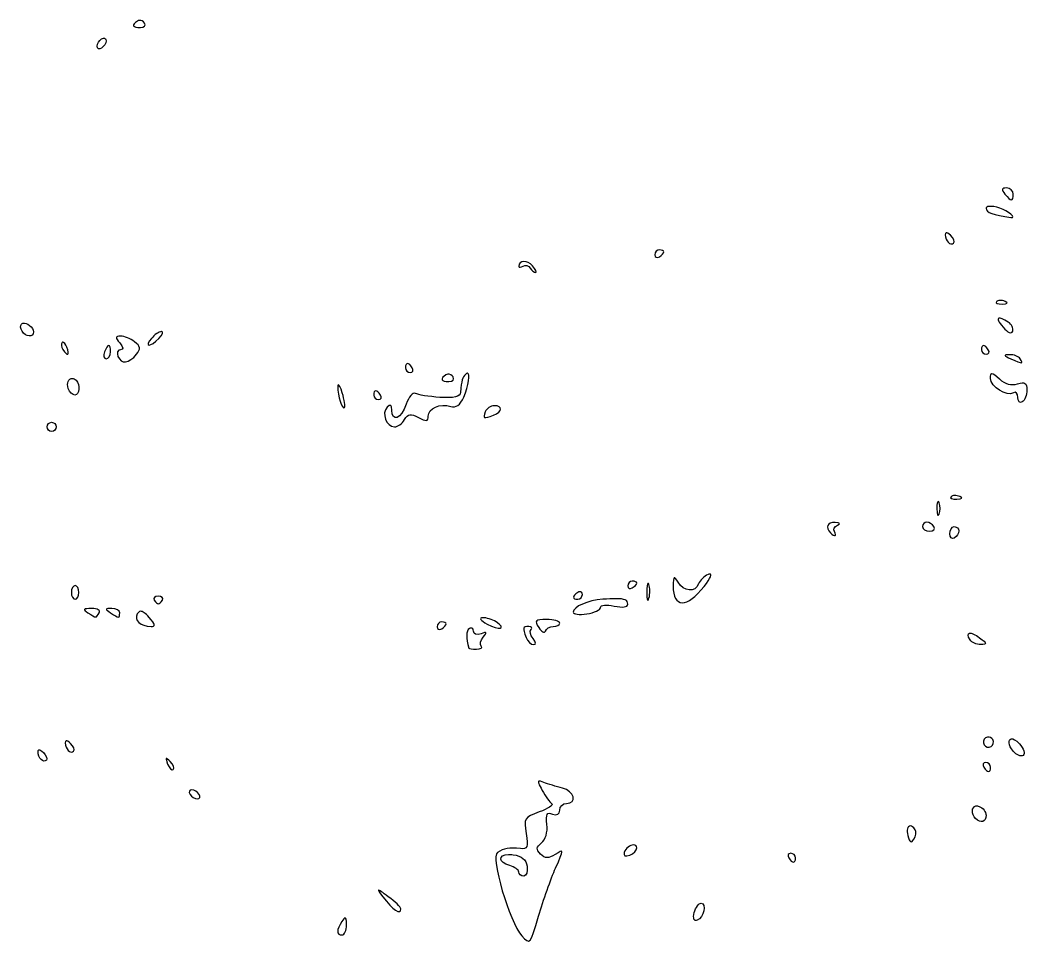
# Model space of a CAD drawing. Header units: centimetres. Extents: x -12.1 to 12.1, y -9.6 to 9.6.
# Drawn here: x -11.86 to -5.99, y -7.89 to -2.5 of the extents above; entities that cross this region are included whole.
import ezdxf

# ---------------------------------------------------------------- set-up
doc = ezdxf.new("R2010")
doc.units = ezdxf.units.CM
doc.header["$MEASUREMENT"] = 0
doc.layers.add('Layer 1', color=7, linetype='Continuous')

msp = doc.modelspace()

# ---------------------------------------------------------------- linework, layer by layer
at = {"layer": 'Layer 1'}
for points, knots in [([(-11.16631, -2.50149), (-11.15494, -2.50013), (-11.14257, -2.5061), (-11.13571, -2.5172), (-11.13571, -2.5172), (-11.12657, -2.53199), (-11.13783, -2.54366), (-11.16052, -2.54366), (-11.16052, -2.54366), (-11.20699, -2.54366), (-11.21375, -2.5283), (-11.17706, -2.50562), (-11.17706, -2.50562), (-11.17367, -2.50353), (-11.17009, -2.50194), (-11.16631, -2.50149)], [0, 0, 0, 0, 0.2, 0.2, 0.2, 0.2, 0.4, 0.4, 0.4, 0.4, 0.6, 0.6, 0.6, 0.6, 1, 1, 1, 1]), ([(-11.37632, -2.60567), (-11.37948, -2.60628), (-11.38343, -2.60755), (-11.38707, -2.6098), (-11.38707, -2.6098), (-11.40162, -2.61879), (-11.41353, -2.63824), (-11.41353, -2.6528), (-11.41353, -2.6528), (-11.41353, -2.66735), (-11.40162, -2.67171), (-11.38707, -2.66272), (-11.38707, -2.66272), (-11.37252, -2.65372), (-11.36061, -2.6351), (-11.36061, -2.62055), (-11.36061, -2.62055), (-11.36061, -2.60964), (-11.36683, -2.60383), (-11.37632, -2.60567)], [0, 0, 0, 0, 0.1666667, 0.1666667, 0.1666667, 0.1666667, 0.3333333, 0.3333333, 0.3333333, 0.3333333, 0.5, 0.5, 0.5, 0.5, 0.6666667, 0.6666667, 0.6666667, 0.6666667, 1, 1, 1, 1]), ([(-6.1078, -3.47879), (-6.08621, -3.47879), (-6.06894, -3.49494), (-6.06894, -3.51435), (-6.06894, -3.51435), (-6.06894, -3.55889), (-6.08076, -3.55889), (-6.11773, -3.51435), (-6.11773, -3.51435), (-6.13989, -3.48764), (-6.13753, -3.47879), (-6.1078, -3.47879)], [0, 0, 0, 0, 0.25, 0.25, 0.25, 0.25, 0.5, 0.5, 0.5, 0.5, 1, 1, 1, 1]), ([(-6.21033, -3.58628), (-6.17938, -3.58254), (-6.11372, -3.60305), (-6.083, -3.63175), (-6.083, -3.63175), (-6.06712, -3.64659), (-6.06712, -3.65387), (-6.083, -3.6516), (-6.083, -3.6516), (-6.18479, -3.63701), (-6.22769, -3.62146), (-6.22769, -3.59868), (-6.22769, -3.59868), (-6.22769, -3.59146), (-6.22065, -3.58752), (-6.21033, -3.58628)], [0, 0, 0, 0, 0.2, 0.2, 0.2, 0.2, 0.4, 0.4, 0.4, 0.4, 0.6, 0.6, 0.6, 0.6, 1, 1, 1, 1]), ([(-6.46086, -3.74007), (-6.45558, -3.73815), (-6.44626, -3.74308), (-6.4344, -3.75495), (-6.4344, -3.75495), (-6.41718, -3.77217), (-6.40952, -3.79291), (-6.41704, -3.80043), (-6.41704, -3.80043), (-6.43469, -3.81808), (-6.46582, -3.78696), (-6.46582, -3.75164), (-6.46582, -3.75164), (-6.46582, -3.74543), (-6.46403, -3.74122), (-6.46086, -3.74007)], [0, 0, 0, 0, 0.2, 0.2, 0.2, 0.2, 0.4, 0.4, 0.4, 0.4, 0.6, 0.6, 0.6, 0.6, 1, 1, 1, 1]), ([(-8.13269, -3.84011), (-8.11814, -3.84011), (-8.10624, -3.84527), (-8.10624, -3.85169), (-8.10624, -3.85169), (-8.10624, -3.85811), (-8.11814, -3.87081), (-8.13269, -3.8798), (-8.13269, -3.8798), (-8.14725, -3.88879), (-8.15915, -3.88364), (-8.15915, -3.86823), (-8.15915, -3.86823), (-8.15915, -3.85281), (-8.14725, -3.84011), (-8.13269, -3.84011)], [0, 0, 0, 0, 0.2, 0.2, 0.2, 0.2, 0.4, 0.4, 0.4, 0.4, 0.6, 0.6, 0.6, 0.6, 1, 1, 1, 1]), ([(-8.92396, -3.90791), (-8.90767, -3.90733), (-8.88715, -3.91614), (-8.8727, -3.93354), (-8.8727, -3.93354), (-8.85472, -3.95521), (-8.84714, -3.97241), (-8.85534, -3.97241), (-8.85534, -3.97241), (-8.86354, -3.97241), (-8.87761, -3.96074), (-8.88676, -3.94595), (-8.88676, -3.94595), (-8.89589, -3.93116), (-8.91455, -3.926), (-8.9281, -3.93437), (-8.9281, -3.93437), (-8.94164, -3.94274), (-8.9529, -3.9433), (-8.9529, -3.93602), (-8.9529, -3.93602), (-8.9529, -3.9181), (-8.94025, -3.90849), (-8.92396, -3.90791)], [0, 0, 0, 0, 0.1428571, 0.1428571, 0.1428571, 0.1428571, 0.2857143, 0.2857143, 0.2857143, 0.2857143, 0.4285714, 0.4285714, 0.4285714, 0.4285714, 0.5714286, 0.5714286, 0.5714286, 0.5714286, 0.7142857, 0.7142857, 0.7142857, 0.7142857, 1, 1, 1, 1]), ([(-6.14584, -4.13446), (-6.13665, -4.13408), (-6.12645, -4.13643), (-6.1169, -4.14025), (-6.1169, -4.14025), (-6.09579, -4.1487), (-6.10178, -4.15469), (-6.13261, -4.15596), (-6.13261, -4.15596), (-6.1605, -4.15711), (-6.17613, -4.1507), (-6.16734, -4.1419), (-6.16734, -4.1419), (-6.16294, -4.13751), (-6.15503, -4.13484), (-6.14584, -4.13446)], [0, 0, 0, 0, 0.2, 0.2, 0.2, 0.2, 0.4, 0.4, 0.4, 0.4, 0.6, 0.6, 0.6, 0.6, 1, 1, 1, 1]), ([(-11.84595, -4.26758), (-11.84918, -4.26842), (-11.85185, -4.27017), (-11.85422, -4.27254), (-11.85422, -4.27254), (-11.86199, -4.28031), (-11.86051, -4.29919), (-11.85091, -4.31471), (-11.85091, -4.31471), (-11.82936, -4.34959), (-11.78394, -4.35183), (-11.78394, -4.31802), (-11.78394, -4.31802), (-11.78394, -4.2907), (-11.82338, -4.2617), (-11.84595, -4.26758)], [0, 0, 0, 0, 0.2, 0.2, 0.2, 0.2, 0.4, 0.4, 0.4, 0.4, 0.6, 0.6, 0.6, 0.6, 1, 1, 1, 1]), ([(-6.15245, -4.23864), (-6.14467, -4.23647), (-6.12629, -4.24349), (-6.09871, -4.26097), (-6.09871, -4.26097), (-6.07875, -4.27361), (-6.06673, -4.29731), (-6.07225, -4.31388), (-6.07225, -4.31388), (-6.07833, -4.3321), (-6.10076, -4.3231), (-6.12848, -4.29073), (-6.12848, -4.29073), (-6.15521, -4.25951), (-6.16246, -4.24143), (-6.15245, -4.23864)], [0, 0, 0, 0, 0.2, 0.2, 0.2, 0.2, 0.4, 0.4, 0.4, 0.4, 0.6, 0.6, 0.6, 0.6, 1, 1, 1, 1]), ([(-11.27627, -4.34282), (-11.25545, -4.34282), (-11.21836, -4.3577), (-11.19442, -4.37589), (-11.19442, -4.37589), (-11.15964, -4.40232), (-11.15732, -4.41695), (-11.18284, -4.44866), (-11.18284, -4.44866), (-11.2263, -4.50264), (-11.27315, -4.50798), (-11.29116, -4.46106), (-11.29116, -4.46106), (-11.29936, -4.43969), (-11.29298, -4.4222), (-11.2771, -4.4222), (-11.2771, -4.4222), (-11.25806, -4.4222), (-11.25951, -4.40869), (-11.28124, -4.38251), (-11.28124, -4.38251), (-11.3079, -4.35038), (-11.30694, -4.34282), (-11.27627, -4.34282)], [0, 0, 0, 0, 0.1428571, 0.1428571, 0.1428571, 0.1428571, 0.2857143, 0.2857143, 0.2857143, 0.2857143, 0.4285714, 0.4285714, 0.4285714, 0.4285714, 0.5714286, 0.5714286, 0.5714286, 0.5714286, 0.7142857, 0.7142857, 0.7142857, 0.7142857, 1, 1, 1, 1]), ([(-11.03815, -4.31636), (-11.02434, -4.31636), (-11.03038, -4.33422), (-11.0522, -4.35605), (-11.0522, -4.35605), (-11.10378, -4.40763), (-11.13883, -4.40763), (-11.09603, -4.35605), (-11.09603, -4.35605), (-11.07791, -4.33422), (-11.05196, -4.31636), (-11.03815, -4.31636)], [0, 0, 0, 0, 0.25, 0.25, 0.25, 0.25, 0.5, 0.5, 0.5, 0.5, 1, 1, 1, 1]), ([(-11.61444, -4.37838), (-11.60724, -4.37647), (-11.59718, -4.38849), (-11.58964, -4.40814), (-11.58964, -4.40814), (-11.57175, -4.45476), (-11.5867, -4.46276), (-11.61279, -4.42054), (-11.61279, -4.42054), (-11.62238, -4.40502), (-11.62469, -4.38697), (-11.61775, -4.38003), (-11.61775, -4.38003), (-11.61689, -4.37916), (-11.61547, -4.37865), (-11.61444, -4.37838)], [0, 0, 0, 0, 0.2, 0.2, 0.2, 0.2, 0.4, 0.4, 0.4, 0.4, 0.6, 0.6, 0.6, 0.6, 1, 1, 1, 1]), ([(-11.3449, -4.39739), (-11.33833, -4.39739), (-11.33415, -4.41002), (-11.33415, -4.43543), (-11.33415, -4.43543), (-11.33415, -4.45725), (-11.34569, -4.47511), (-11.35978, -4.47511), (-11.35978, -4.47511), (-11.37388, -4.47511), (-11.37808, -4.45725), (-11.3697, -4.43543), (-11.3697, -4.43543), (-11.35995, -4.41002), (-11.35147, -4.39739), (-11.3449, -4.39739)], [0, 0, 0, 0, 0.2, 0.2, 0.2, 0.2, 0.4, 0.4, 0.4, 0.4, 0.6, 0.6, 0.6, 0.6, 1, 1, 1, 1]), ([(-6.24175, -4.39739), (-6.23445, -4.39739), (-6.22494, -4.40525), (-6.21447, -4.4222), (-6.21447, -4.4222), (-6.20547, -4.43675), (-6.21063, -4.44866), (-6.22604, -4.44866), (-6.22604, -4.44866), (-6.24145, -4.44866), (-6.25415, -4.43675), (-6.25415, -4.4222), (-6.25415, -4.4222), (-6.25415, -4.40525), (-6.24905, -4.39739), (-6.24175, -4.39739)], [0, 0, 0, 0, 0.2, 0.2, 0.2, 0.2, 0.4, 0.4, 0.4, 0.4, 0.6, 0.6, 0.6, 0.6, 1, 1, 1, 1]), ([(-6.09044, -4.45114), (-6.06584, -4.45011), (-6.03825, -4.46056), (-6.02926, -4.47511), (-6.02926, -4.47511), (-6.01045, -4.50554), (-6.01137, -4.50554), (-6.08217, -4.47511), (-6.08217, -4.47511), (-6.12531, -4.45658), (-6.12691, -4.45265), (-6.09044, -4.45114)], [0, 0, 0, 0, 0.25, 0.25, 0.25, 0.25, 0.5, 0.5, 0.5, 0.5, 1, 1, 1, 1]), ([(-9.60196, -4.50323), (-9.59465, -4.50323), (-9.58515, -4.51108), (-9.57467, -4.52803), (-9.57467, -4.52803), (-9.56568, -4.54258), (-9.57084, -4.55449), (-9.58625, -4.55449), (-9.58625, -4.55449), (-9.60166, -4.55449), (-9.61436, -4.54258), (-9.61436, -4.52803), (-9.61436, -4.52803), (-9.61436, -4.51108), (-9.60926, -4.50323), (-9.60196, -4.50323)], [0, 0, 0, 0, 0.2, 0.2, 0.2, 0.2, 0.4, 0.4, 0.4, 0.4, 0.6, 0.6, 0.6, 0.6, 1, 1, 1, 1]), ([(-9.25387, -4.55945), (-9.23515, -4.55688), (-9.2444, -4.63303), (-9.27453, -4.69918), (-9.27453, -4.69918), (-9.29544, -4.74507), (-9.32029, -4.76255), (-9.3506, -4.75293), (-9.3506, -4.75293), (-9.41181, -4.7335), (-9.48207, -4.76408), (-9.48207, -4.80998), (-9.48207, -4.80998), (-9.48207, -4.84043), (-9.49252, -4.84191), (-9.53829, -4.81742), (-9.53829, -4.81742), (-9.58446, -4.79271), (-9.5999, -4.79512), (-9.61932, -4.82982), (-9.61932, -4.82982), (-9.63246, -4.8533), (-9.65931, -4.87199), (-9.67885, -4.87199), (-9.67885, -4.87199), (-9.726, -4.87199), (-9.75559, -4.79163), (-9.72102, -4.75706), (-9.72102, -4.75706), (-9.70223, -4.73826), (-9.69374, -4.74349), (-9.69374, -4.77442), (-9.69374, -4.77442), (-9.69374, -4.84774), (-9.64008, -4.82532), (-9.61022, -4.7397), (-9.61022, -4.7397), (-9.59501, -4.69606), (-9.57082, -4.668), (-9.55648, -4.67686), (-9.55648, -4.67686), (-9.54214, -4.68572), (-9.47772, -4.69596), (-9.41344, -4.70001), (-9.41344, -4.70001), (-9.32903, -4.70532), (-9.29594, -4.6976), (-9.29355, -4.67107), (-9.29355, -4.67107), (-9.28702, -4.59853), (-9.28335, -4.58562), (-9.26379, -4.56606), (-9.26379, -4.56606), (-9.25995, -4.56222), (-9.25654, -4.55982), (-9.25387, -4.55945)], [0, 0, 0, 0, 0.0666667, 0.0666667, 0.0666667, 0.0666667, 0.1333333, 0.1333333, 0.1333333, 0.1333333, 0.2, 0.2, 0.2, 0.2, 0.2666667, 0.2666667, 0.2666667, 0.2666667, 0.3333333, 0.3333333, 0.3333333, 0.3333333, 0.4, 0.4, 0.4, 0.4, 0.4666667, 0.4666667, 0.4666667, 0.4666667, 0.5333333, 0.5333333, 0.5333333, 0.5333333, 0.6, 0.6, 0.6, 0.6, 0.6666667, 0.6666667, 0.6666667, 0.6666667, 0.7333333, 0.7333333, 0.7333333, 0.7333333, 0.8, 0.8, 0.8, 0.8, 0.8666667, 0.8666667, 0.8666667, 0.8666667, 1, 1, 1, 1]), ([(-9.36714, -4.56524), (-9.35578, -4.56388), (-9.3434, -4.56985), (-9.33655, -4.58095), (-9.33655, -4.58095), (-9.32741, -4.59574), (-9.33866, -4.60741), (-9.36135, -4.60741), (-9.36135, -4.60741), (-9.40783, -4.60741), (-9.41459, -4.59205), (-9.37789, -4.56937), (-9.37789, -4.56937), (-9.3745, -4.56728), (-9.37093, -4.56569), (-9.36714, -4.56524)], [0, 0, 0, 0, 0.2, 0.2, 0.2, 0.2, 0.4, 0.4, 0.4, 0.4, 0.6, 0.6, 0.6, 0.6, 1, 1, 1, 1]), ([(-6.19297, -4.5611), (-6.20002, -4.56065), (-6.20124, -4.57004), (-6.20124, -4.58922), (-6.20124, -4.58922), (-6.20124, -4.63805), (-6.10716, -4.69768), (-6.06812, -4.67355), (-6.06812, -4.67355), (-6.05387, -4.66474), (-6.04249, -4.67646), (-6.04249, -4.70001), (-6.04249, -4.70001), (-6.04249, -4.72356), (-6.03058, -4.73546), (-6.01603, -4.72647), (-6.01603, -4.72647), (-6.00148, -4.71747), (-5.98957, -4.68624), (-5.98957, -4.65701), (-5.98957, -4.65701), (-5.98957, -4.6153), (-6.00112, -4.60781), (-6.04414, -4.62146), (-6.04414, -4.62146), (-6.07916, -4.63257), (-6.11738, -4.62202), (-6.14997, -4.59252), (-6.14997, -4.59252), (-6.1728, -4.57186), (-6.18592, -4.56156), (-6.19297, -4.5611)], [0, 0, 0, 0, 0.1111111, 0.1111111, 0.1111111, 0.1111111, 0.2222222, 0.2222222, 0.2222222, 0.2222222, 0.3333333, 0.3333333, 0.3333333, 0.3333333, 0.4444444, 0.4444444, 0.4444444, 0.4444444, 0.5555556, 0.5555556, 0.5555556, 0.5555556, 0.6666667, 0.6666667, 0.6666667, 0.6666667, 0.7777778, 0.7777778, 0.7777778, 0.7777778, 1, 1, 1, 1]), ([(-11.55739, -4.58922), (-11.57781, -4.58921), (-11.5933, -4.61682), (-11.58137, -4.64792), (-11.58137, -4.64792), (-11.57317, -4.66928), (-11.5555, -4.68678), (-11.54251, -4.68678), (-11.54251, -4.68678), (-11.51536, -4.68678), (-11.51068, -4.62518), (-11.5359, -4.59996), (-11.5359, -4.59996), (-11.54295, -4.59291), (-11.55059, -4.58922), (-11.55739, -4.58922)], [0, 0, 0, 0, 0.2, 0.2, 0.2, 0.2, 0.4, 0.4, 0.4, 0.4, 0.6, 0.6, 0.6, 0.6, 1, 1, 1, 1]), ([(-10.00627, -4.62725), (-10.00191, -4.62331), (-9.99274, -4.64053), (-9.98312, -4.67272), (-9.98312, -4.67272), (-9.9703, -4.71565), (-9.96407, -4.75454), (-9.96907, -4.75954), (-9.96907, -4.75954), (-9.98317, -4.77365), (-10.01129, -4.6881), (-10.00875, -4.63882), (-10.00875, -4.63882), (-10.00844, -4.63276), (-10.00773, -4.62856), (-10.00627, -4.62725)], [0, 0, 0, 0, 0.2, 0.2, 0.2, 0.2, 0.4, 0.4, 0.4, 0.4, 0.6, 0.6, 0.6, 0.6, 1, 1, 1, 1]), ([(-9.78716, -4.66198), (-9.77986, -4.66198), (-9.77036, -4.66983), (-9.75988, -4.68678), (-9.75988, -4.68678), (-9.75089, -4.70133), (-9.75604, -4.71324), (-9.77146, -4.71324), (-9.77146, -4.71324), (-9.78687, -4.71324), (-9.79957, -4.70133), (-9.79957, -4.68678), (-9.79957, -4.68678), (-9.79957, -4.66983), (-9.79447, -4.66198), (-9.78716, -4.66198)], [0, 0, 0, 0, 0.2, 0.2, 0.2, 0.2, 0.4, 0.4, 0.4, 0.4, 0.6, 0.6, 0.6, 0.6, 1, 1, 1, 1]), ([(-9.09677, -4.74879), (-9.04548, -4.74879), (-9.04757, -4.78321), (-9.10008, -4.80336), (-9.10008, -4.80336), (-9.15904, -4.82599), (-9.16415, -4.82418), (-9.14886, -4.78435), (-9.14886, -4.78435), (-9.14141, -4.76494), (-9.11797, -4.74879), (-9.09677, -4.74879)], [0, 0, 0, 0, 0.25, 0.25, 0.25, 0.25, 0.5, 0.5, 0.5, 0.5, 1, 1, 1, 1]), ([(-11.67811, -4.84553), (-11.69266, -4.84553), (-11.70457, -4.85744), (-11.70457, -4.87199), (-11.70457, -4.87199), (-11.70457, -4.88654), (-11.69266, -4.89845), (-11.67811, -4.89845), (-11.67811, -4.89845), (-11.66356, -4.89845), (-11.65165, -4.88654), (-11.65165, -4.87199), (-11.65165, -4.87199), (-11.65165, -4.85744), (-11.66356, -4.84553), (-11.67811, -4.84553)], [0, 0, 0, 0, 0.2, 0.2, 0.2, 0.2, 0.4, 0.4, 0.4, 0.4, 0.6, 0.6, 0.6, 0.6, 1, 1, 1, 1]), ([(-6.41042, -5.27217), (-6.40123, -5.27179), (-6.39104, -5.27414), (-6.38148, -5.27796), (-6.38148, -5.27796), (-6.36038, -5.2864), (-6.36637, -5.2924), (-6.39719, -5.29367), (-6.39719, -5.29367), (-6.42508, -5.29482), (-6.44071, -5.28841), (-6.43192, -5.27961), (-6.43192, -5.27961), (-6.42752, -5.27522), (-6.41961, -5.27255), (-6.41042, -5.27217)], [0, 0, 0, 0, 0.2, 0.2, 0.2, 0.2, 0.4, 0.4, 0.4, 0.4, 0.6, 0.6, 0.6, 0.6, 1, 1, 1, 1]), ([(-6.50633, -5.30772), (-6.50474, -5.30832), (-6.50321, -5.31062), (-6.50137, -5.31517), (-6.50137, -5.31517), (-6.49403, -5.33336), (-6.49403, -5.36312), (-6.50137, -5.38131), (-6.50137, -5.38131), (-6.50871, -5.3995), (-6.5146, -5.38462), (-6.5146, -5.34824), (-6.5146, -5.34824), (-6.5146, -5.32095), (-6.51112, -5.30594), (-6.50633, -5.30772)], [0, 0, 0, 0, 0.2, 0.2, 0.2, 0.2, 0.4, 0.4, 0.4, 0.4, 0.6, 0.6, 0.6, 0.6, 1, 1, 1, 1]), ([(-7.10743, -5.43009), (-7.0795, -5.43135), (-7.07416, -5.43772), (-7.09421, -5.4458), (-7.09421, -5.4458), (-7.11249, -5.45317), (-7.12062, -5.4697), (-7.1124, -5.48301), (-7.1124, -5.48301), (-7.09502, -5.51112), (-7.10979, -5.51539), (-7.13555, -5.48963), (-7.13555, -5.48963), (-7.16788, -5.45729), (-7.15428, -5.42798), (-7.10743, -5.43009)], [0, 0, 0, 0, 0.2, 0.2, 0.2, 0.2, 0.4, 0.4, 0.4, 0.4, 0.6, 0.6, 0.6, 0.6, 1, 1, 1, 1]), ([(-6.57248, -5.42844), (-6.55859, -5.42844), (-6.54255, -5.43695), (-6.53197, -5.45407), (-6.53197, -5.45407), (-6.52297, -5.46862), (-6.53408, -5.48053), (-6.55677, -5.48053), (-6.55677, -5.48053), (-6.57946, -5.48053), (-6.59811, -5.46862), (-6.59811, -5.45407), (-6.59811, -5.45407), (-6.59811, -5.43695), (-6.58637, -5.42844), (-6.57248, -5.42844)], [0, 0, 0, 0, 0.2, 0.2, 0.2, 0.2, 0.4, 0.4, 0.4, 0.4, 0.6, 0.6, 0.6, 0.6, 1, 1, 1, 1]), ([(-6.4129, -5.45407), (-6.42746, -5.45407), (-6.43936, -5.47273), (-6.43936, -5.49541), (-6.43936, -5.49541), (-6.43936, -5.5181), (-6.42746, -5.52921), (-6.4129, -5.52022), (-6.4129, -5.52022), (-6.37867, -5.49906), (-6.37867, -5.45407), (-6.4129, -5.45407)], [0, 0, 0, 0, 0.25, 0.25, 0.25, 0.25, 0.5, 0.5, 0.5, 0.5, 1, 1, 1, 1]), ([(-7.84, -5.73106), (-7.82323, -5.72886), (-7.83374, -5.75224), (-7.87224, -5.80216), (-7.87224, -5.80216), (-7.97071, -5.92985), (-8.054, -5.92898), (-8.05249, -5.80051), (-8.05249, -5.80051), (-8.05179, -5.74132), (-8.04773, -5.73809), (-8.02438, -5.77819), (-8.02438, -5.77819), (-7.99186, -5.83402), (-7.92446, -5.83932), (-7.90449, -5.78728), (-7.90449, -5.78728), (-7.89655, -5.76658), (-7.87194, -5.74231), (-7.84909, -5.73354), (-7.84909, -5.73354), (-7.84558, -5.73219), (-7.84239, -5.73137), (-7.84, -5.73106)], [0, 0, 0, 0, 0.1428571, 0.1428571, 0.1428571, 0.1428571, 0.2857143, 0.2857143, 0.2857143, 0.2857143, 0.4285714, 0.4285714, 0.4285714, 0.4285714, 0.5714286, 0.5714286, 0.5714286, 0.5714286, 0.7142857, 0.7142857, 0.7142857, 0.7142857, 1, 1, 1, 1]), ([(-11.54086, -5.79803), (-11.52873, -5.79803), (-11.51936, -5.81589), (-11.51936, -5.83772), (-11.51936, -5.83772), (-11.51936, -5.85955), (-11.52873, -5.87741), (-11.54086, -5.87741), (-11.54086, -5.87741), (-11.55298, -5.87741), (-11.56318, -5.85955), (-11.56318, -5.83772), (-11.56318, -5.83772), (-11.56318, -5.81589), (-11.55298, -5.79803), (-11.54086, -5.79803)], [0, 0, 0, 0, 0.2, 0.2, 0.2, 0.2, 0.4, 0.4, 0.4, 0.4, 0.6, 0.6, 0.6, 0.6, 1, 1, 1, 1]), ([(-8.29144, -5.77157), (-8.27689, -5.77157), (-8.26499, -5.77673), (-8.26499, -5.78315), (-8.26499, -5.78315), (-8.26499, -5.78956), (-8.27689, -5.80227), (-8.29144, -5.81126), (-8.29144, -5.81126), (-8.306, -5.82025), (-8.3179, -5.8151), (-8.3179, -5.79968), (-8.3179, -5.79968), (-8.3179, -5.78427), (-8.306, -5.77157), (-8.29144, -5.77157)], [0, 0, 0, 0, 0.2, 0.2, 0.2, 0.2, 0.4, 0.4, 0.4, 0.4, 0.6, 0.6, 0.6, 0.6, 1, 1, 1, 1]), ([(-8.19967, -5.7848), (-8.19814, -5.78466), (-8.19652, -5.78694), (-8.1947, -5.79142), (-8.1947, -5.79142), (-8.18745, -5.80933), (-8.18717, -5.84505), (-8.19388, -5.87079), (-8.19388, -5.87079), (-8.20059, -5.89653), (-8.20657, -5.88137), (-8.20711, -5.83772), (-8.20711, -5.83772), (-8.20751, -5.80498), (-8.20424, -5.78521), (-8.19967, -5.7848)], [0, 0, 0, 0, 0.2, 0.2, 0.2, 0.2, 0.4, 0.4, 0.4, 0.4, 0.6, 0.6, 0.6, 0.6, 1, 1, 1, 1]), ([(-11.05634, -5.86004), (-11.03579, -5.86004), (-11.02487, -5.87024), (-11.03236, -5.88237), (-11.03236, -5.88237), (-11.0496, -5.91026), (-11.06225, -5.91026), (-11.07949, -5.88237), (-11.07949, -5.88237), (-11.08699, -5.87024), (-11.07689, -5.86004), (-11.05634, -5.86004)], [0, 0, 0, 0, 0.25, 0.25, 0.25, 0.25, 0.5, 0.5, 0.5, 0.5, 1, 1, 1, 1]), ([(-8.59819, -5.83358), (-8.58871, -5.83199), (-8.58249, -5.83774), (-8.58249, -5.84929), (-8.58249, -5.84929), (-8.58249, -5.8647), (-8.59439, -5.87741), (-8.60894, -5.87741), (-8.60894, -5.87741), (-8.64285, -5.87741), (-8.64285, -5.85867), (-8.60894, -5.83772), (-8.60894, -5.83772), (-8.60531, -5.83547), (-8.60136, -5.83412), (-8.59819, -5.83358)], [0, 0, 0, 0, 0.2, 0.2, 0.2, 0.2, 0.4, 0.4, 0.4, 0.4, 0.6, 0.6, 0.6, 0.6, 1, 1, 1, 1]), ([(-11.44495, -5.93115), (-11.41088, -5.93092), (-11.39118, -5.94203), (-11.4003, -5.95678), (-11.4003, -5.95678), (-11.41996, -5.9886), (-11.41721, -5.9886), (-11.46644, -5.95678), (-11.46644, -5.95678), (-11.49837, -5.93615), (-11.4941, -5.93147), (-11.44495, -5.93115)], [0, 0, 0, 0, 0.25, 0.25, 0.25, 0.25, 0.5, 0.5, 0.5, 0.5, 1, 1, 1, 1]), ([(-11.32754, -5.93115), (-11.30207, -5.93093), (-11.28124, -5.94223), (-11.28124, -5.95678), (-11.28124, -5.95678), (-11.28124, -5.98905), (-11.28422, -5.98905), (-11.33415, -5.95678), (-11.33415, -5.95678), (-11.36807, -5.93486), (-11.36711, -5.9315), (-11.32754, -5.93115)], [0, 0, 0, 0, 0.25, 0.25, 0.25, 0.25, 0.5, 0.5, 0.5, 0.5, 1, 1, 1, 1]), ([(-8.39066, -5.8741), (-8.33308, -5.87365), (-8.3179, -5.88272), (-8.3179, -5.90634), (-8.3179, -5.90634), (-8.3179, -5.92431), (-8.34734, -5.92806), (-8.39728, -5.91709), (-8.39728, -5.91709), (-8.44272, -5.90711), (-8.47665, -5.91073), (-8.47665, -5.92536), (-8.47665, -5.92536), (-8.47665, -5.93942), (-8.51237, -5.95616), (-8.55603, -5.96257), (-8.55603, -5.96257), (-8.59968, -5.96898), (-8.6354, -5.96499), (-8.6354, -5.95347), (-8.6354, -5.95347), (-8.6354, -5.92089), (-8.55091, -5.88342), (-8.46342, -5.87741), (-8.46342, -5.87741), (-8.43382, -5.87537), (-8.40986, -5.87425), (-8.39066, -5.8741)], [0, 0, 0, 0, 0.125, 0.125, 0.125, 0.125, 0.25, 0.25, 0.25, 0.25, 0.375, 0.375, 0.375, 0.375, 0.5, 0.5, 0.5, 0.5, 0.625, 0.625, 0.625, 0.625, 0.75, 0.75, 0.75, 0.75, 1, 1, 1, 1]), ([(-11.15969, -5.94769), (-11.14769, -5.9467), (-11.13189, -5.95823), (-11.10926, -5.98324), (-11.10926, -5.98324), (-11.07259, -6.02376), (-11.07038, -6.03646), (-11.09851, -6.03616), (-11.09851, -6.03616), (-11.15951, -6.03549), (-11.20055, -5.99791), (-11.17871, -5.96257), (-11.17871, -5.96257), (-11.17299, -5.95332), (-11.16689, -5.94828), (-11.15969, -5.94769)], [0, 0, 0, 0, 0.2, 0.2, 0.2, 0.2, 0.4, 0.4, 0.4, 0.4, 0.6, 0.6, 0.6, 0.6, 1, 1, 1, 1]), ([(-9.16457, -5.98489), (-9.14274, -5.9846), (-9.10743, -5.99533), (-9.08602, -6.00887), (-9.08602, -6.00887), (-9.02134, -6.04977), (-9.06707, -6.06141), (-9.13811, -6.0221), (-9.13811, -6.0221), (-9.17644, -6.00089), (-9.18758, -5.9852), (-9.16457, -5.98489)], [0, 0, 0, 0, 0.25, 0.25, 0.25, 0.25, 0.5, 0.5, 0.5, 0.5, 1, 1, 1, 1]), ([(-9.40269, -6.0097), (-9.38814, -6.0097), (-9.37624, -6.01486), (-9.37624, -6.02127), (-9.37624, -6.02127), (-9.37624, -6.02769), (-9.38814, -6.04039), (-9.40269, -6.04938), (-9.40269, -6.04938), (-9.41725, -6.05838), (-9.42915, -6.05322), (-9.42915, -6.03781), (-9.42915, -6.03781), (-9.42915, -6.0224), (-9.41725, -6.0097), (-9.40269, -6.0097)], [0, 0, 0, 0, 0.2, 0.2, 0.2, 0.2, 0.4, 0.4, 0.4, 0.4, 0.6, 0.6, 0.6, 0.6, 1, 1, 1, 1]), ([(-9.23237, -6.04525), (-9.22372, -6.04461), (-9.21749, -6.05154), (-9.21749, -6.06427), (-9.21749, -6.06427), (-9.21749, -6.082), (-9.19863, -6.0879), (-9.17366, -6.07832), (-9.17366, -6.07832), (-9.13934, -6.06515), (-9.13675, -6.06963), (-9.16043, -6.09817), (-9.16043, -6.09817), (-9.17692, -6.11803), (-9.18241, -6.14151), (-9.17284, -6.15108), (-9.17284, -6.15108), (-9.16326, -6.16066), (-9.17504, -6.16845), (-9.1993, -6.16845), (-9.1993, -6.16845), (-9.22355, -6.16845), (-9.24448, -6.16547), (-9.2456, -6.16183), (-9.2456, -6.16183), (-9.26233, -6.10715), (-9.26076, -6.06048), (-9.24146, -6.04856), (-9.24146, -6.04856), (-9.23815, -6.04651), (-9.23525, -6.04546), (-9.23237, -6.04525)], [0, 0, 0, 0, 0.1111111, 0.1111111, 0.1111111, 0.1111111, 0.2222222, 0.2222222, 0.2222222, 0.2222222, 0.3333333, 0.3333333, 0.3333333, 0.3333333, 0.4444444, 0.4444444, 0.4444444, 0.4444444, 0.5555556, 0.5555556, 0.5555556, 0.5555556, 0.6666667, 0.6666667, 0.6666667, 0.6666667, 0.7777778, 0.7777778, 0.7777778, 0.7777778, 1, 1, 1, 1]), ([(-8.89502, -6.03616), (-8.87805, -6.03616), (-8.87222, -6.04394), (-8.8818, -6.05352), (-8.8818, -6.05352), (-8.89137, -6.06309), (-8.88643, -6.08691), (-8.87022, -6.10644), (-8.87022, -6.10644), (-8.85169, -6.12876), (-8.85002, -6.14199), (-8.86691, -6.14199), (-8.86691, -6.14199), (-8.88169, -6.14199), (-8.90108, -6.12367), (-8.90991, -6.10065), (-8.90991, -6.10065), (-8.93199, -6.04311), (-8.93042, -6.03616), (-8.89502, -6.03616)], [0, 0, 0, 0, 0.1666667, 0.1666667, 0.1666667, 0.1666667, 0.3333333, 0.3333333, 0.3333333, 0.3333333, 0.5, 0.5, 0.5, 0.5, 0.6666667, 0.6666667, 0.6666667, 0.6666667, 1, 1, 1, 1]), ([(-8.79084, -5.99564), (-8.74897, -5.9962), (-8.71478, -6.00537), (-8.71478, -6.01631), (-8.71478, -6.01631), (-8.71478, -6.02726), (-8.73137, -6.03616), (-8.75198, -6.03616), (-8.75198, -6.03616), (-8.7726, -6.03616), (-8.79338, -6.04874), (-8.79828, -6.06344), (-8.79828, -6.06344), (-8.80318, -6.07814), (-8.82078, -6.06814), (-8.83715, -6.04194), (-8.83715, -6.04194), (-8.86324, -6.00016), (-8.85763, -5.99475), (-8.79084, -5.99564)], [0, 0, 0, 0, 0.1666667, 0.1666667, 0.1666667, 0.1666667, 0.3333333, 0.3333333, 0.3333333, 0.3333333, 0.5, 0.5, 0.5, 0.5, 0.6666667, 0.6666667, 0.6666667, 0.6666667, 1, 1, 1, 1]), ([(-6.32443, -6.07502), (-6.33522, -6.07734), (-6.33554, -6.09056), (-6.32112, -6.11388), (-6.32112, -6.11388), (-6.31153, -6.1294), (-6.28372, -6.14162), (-6.25911, -6.14116), (-6.25911, -6.14116), (-6.21983, -6.14042), (-6.22014, -6.13617), (-6.2649, -6.1023), (-6.2649, -6.1023), (-6.29209, -6.08173), (-6.31364, -6.07269), (-6.32443, -6.07502)], [0, 0, 0, 0, 0.2, 0.2, 0.2, 0.2, 0.4, 0.4, 0.4, 0.4, 0.6, 0.6, 0.6, 0.6, 1, 1, 1, 1]), ([(-6.2186, -6.6819), (-6.20725, -6.68017), (-6.19523, -6.68562), (-6.18883, -6.69596), (-6.18883, -6.69596), (-6.18031, -6.70974), (-6.18497, -6.72796), (-6.19875, -6.73647), (-6.19875, -6.73647), (-6.21254, -6.74499), (-6.23075, -6.74034), (-6.23927, -6.72655), (-6.23927, -6.72655), (-6.24779, -6.71277), (-6.24396, -6.69456), (-6.23017, -6.68604), (-6.23017, -6.68604), (-6.22673, -6.68391), (-6.22238, -6.68248), (-6.2186, -6.6819)], [0, 0, 0, 0, 0.1666667, 0.1666667, 0.1666667, 0.1666667, 0.3333333, 0.3333333, 0.3333333, 0.3333333, 0.5, 0.5, 0.5, 0.5, 0.6666667, 0.6666667, 0.6666667, 0.6666667, 1, 1, 1, 1]), ([(-6.08135, -6.69183), (-6.09949, -6.69522), (-6.10013, -6.72602), (-6.06812, -6.76459), (-6.06812, -6.76459), (-6.05054, -6.78576), (-6.02492, -6.7963), (-6.01107, -6.78774), (-6.01107, -6.78774), (-5.99696, -6.77902), (-6.00687, -6.74925), (-6.03339, -6.71994), (-6.03339, -6.71994), (-6.0534, -6.69783), (-6.07046, -6.68979), (-6.08135, -6.69183)], [0, 0, 0, 0, 0.2, 0.2, 0.2, 0.2, 0.4, 0.4, 0.4, 0.4, 0.6, 0.6, 0.6, 0.6, 1, 1, 1, 1]), ([(-11.59377, -6.7034), (-11.5885, -6.70148), (-11.57918, -6.70642), (-11.56732, -6.71828), (-11.56732, -6.71828), (-11.5501, -6.7355), (-11.54243, -6.75624), (-11.54995, -6.76376), (-11.54995, -6.76376), (-11.56761, -6.78142), (-11.59874, -6.75029), (-11.59874, -6.71498), (-11.59874, -6.71498), (-11.59874, -6.70876), (-11.59694, -6.70455), (-11.59377, -6.7034)], [0, 0, 0, 0, 0.2, 0.2, 0.2, 0.2, 0.4, 0.4, 0.4, 0.4, 0.6, 0.6, 0.6, 0.6, 1, 1, 1, 1]), ([(-11.75252, -6.75632), (-11.75569, -6.75747), (-11.75749, -6.76168), (-11.75749, -6.76789), (-11.75749, -6.76789), (-11.75749, -6.78293), (-11.749, -6.80284), (-11.7393, -6.81254), (-11.7393, -6.81254), (-11.72959, -6.82224), (-11.71622, -6.82419), (-11.7087, -6.81668), (-11.7087, -6.81668), (-11.70118, -6.80916), (-11.70885, -6.78842), (-11.72607, -6.7712), (-11.72607, -6.7712), (-11.73793, -6.75933), (-11.74725, -6.7544), (-11.75252, -6.75632)], [0, 0, 0, 0, 0.1666667, 0.1666667, 0.1666667, 0.1666667, 0.3333333, 0.3333333, 0.3333333, 0.3333333, 0.5, 0.5, 0.5, 0.5, 0.6666667, 0.6666667, 0.6666667, 0.6666667, 1, 1, 1, 1]), ([(-11.00921, -6.80675), (-11.00698, -6.80452), (-10.99995, -6.81032), (-10.98689, -6.82329), (-10.98689, -6.82329), (-10.9688, -6.84124), (-10.96055, -6.86227), (-10.9687, -6.87042), (-10.9687, -6.87042), (-10.97684, -6.87857), (-10.99183, -6.86427), (-11.00177, -6.83817), (-11.00177, -6.83817), (-11.00895, -6.81932), (-11.01144, -6.80899), (-11.00921, -6.80675)], [0, 0, 0, 0, 0.2, 0.2, 0.2, 0.2, 0.4, 0.4, 0.4, 0.4, 0.6, 0.6, 0.6, 0.6, 1, 1, 1, 1]), ([(-6.22935, -6.82991), (-6.21394, -6.82991), (-6.20124, -6.84181), (-6.20124, -6.85636), (-6.20124, -6.85636), (-6.20124, -6.89027), (-6.21997, -6.89027), (-6.24092, -6.85636), (-6.24092, -6.85636), (-6.24992, -6.84181), (-6.24476, -6.82991), (-6.22935, -6.82991)], [0, 0, 0, 0, 0.25, 0.25, 0.25, 0.25, 0.5, 0.5, 0.5, 0.5, 1, 1, 1, 1]), ([(-8.83632, -6.93822), (-8.83197, -6.93663), (-8.8224, -6.9399), (-8.80738, -6.94566), (-8.80738, -6.94566), (-8.78276, -6.95511), (-8.7341, -6.96994), (-8.69907, -6.97873), (-8.69907, -6.97873), (-8.62985, -6.99611), (-8.61053, -7.06803), (-8.67509, -7.06803), (-8.67509, -7.06803), (-8.69692, -7.06803), (-8.71478, -7.08552), (-8.71478, -7.10689), (-8.71478, -7.10689), (-8.71478, -7.13143), (-8.72972, -7.14017), (-8.75612, -7.13004), (-8.75612, -7.13004), (-8.78929, -7.11731), (-8.79611, -7.12977), (-8.78919, -7.1904), (-8.78919, -7.1904), (-8.78402, -7.23573), (-8.79706, -7.27932), (-8.82061, -7.29789), (-8.82061, -7.29789), (-8.8528, -7.32327), (-8.85376, -7.33548), (-8.8264, -7.36321), (-8.8264, -7.36321), (-8.79955, -7.39042), (-8.78173, -7.39149), (-8.74041, -7.36569), (-8.74041, -7.36569), (-8.689, -7.33358), (-8.6895, -7.3337), (-8.73875, -7.44506), (-8.73875, -7.44506), (-8.76611, -7.50692), (-8.81084, -7.633), (-8.83797, -7.72535), (-8.83797, -7.72535), (-8.88659, -7.8908), (-8.88791, -7.89291), (-8.93554, -7.84028), (-8.93554, -7.84028), (-9.00827, -7.75991), (-9.11916, -7.38041), (-9.07775, -7.35411), (-9.07775, -7.35411), (-9.03927, -7.32967), (-9.00942, -7.32493), (-8.94381, -7.33179), (-8.94381, -7.33179), (-8.90289, -7.33606), (-8.8982, -7.32303), (-8.91073, -7.24414), (-8.91073, -7.24414), (-8.92458, -7.15701), (-8.91995, -7.14878), (-8.83384, -7.11764), (-8.83384, -7.11764), (-8.78327, -7.09935), (-8.75031, -7.07773), (-8.76108, -7.06968), (-8.76108, -7.06968), (-8.77185, -7.06164), (-8.79685, -7.02681), (-8.81647, -6.99196), (-8.81647, -6.99196), (-8.83644, -6.95652), (-8.84357, -6.94087), (-8.83632, -6.93822)], [0, 0, 0, 0, 0.05, 0.05, 0.05, 0.05, 0.1, 0.1, 0.1, 0.1, 0.15, 0.15, 0.15, 0.15, 0.2, 0.2, 0.2, 0.2, 0.25, 0.25, 0.25, 0.25, 0.3, 0.3, 0.3, 0.3, 0.35, 0.35, 0.35, 0.35, 0.4, 0.4, 0.4, 0.4, 0.45, 0.45, 0.45, 0.45, 0.5, 0.5, 0.5, 0.5, 0.55, 0.55, 0.55, 0.55, 0.6, 0.6, 0.6, 0.6, 0.65, 0.65, 0.65, 0.65, 0.7, 0.7, 0.7, 0.7, 0.75, 0.75, 0.75, 0.75, 0.8, 0.8, 0.8, 0.8, 0.85, 0.85, 0.85, 0.85, 0.9, 0.9, 0.9, 0.9, 1, 1, 1, 1]), ([(-10.86121, -6.98866), (-10.84666, -6.98866), (-10.82721, -7.00056), (-10.81821, -7.01511), (-10.81821, -7.01511), (-10.80922, -7.02967), (-10.81358, -7.04157), (-10.82814, -7.04157), (-10.82814, -7.04157), (-10.84269, -7.04157), (-10.86214, -7.02967), (-10.87113, -7.01511), (-10.87113, -7.01511), (-10.88012, -7.00056), (-10.87576, -6.98866), (-10.86121, -6.98866)], [0, 0, 0, 0, 0.2, 0.2, 0.2, 0.2, 0.4, 0.4, 0.4, 0.4, 0.6, 0.6, 0.6, 0.6, 1, 1, 1, 1]), ([(-6.28723, -7.08291), (-6.31162, -7.08871), (-6.3165, -7.12888), (-6.28888, -7.1565), (-6.28888, -7.1565), (-6.25921, -7.18617), (-6.22769, -7.17638), (-6.22769, -7.13748), (-6.22769, -7.13748), (-6.22769, -7.11721), (-6.24555, -7.09377), (-6.26738, -7.08539), (-6.26738, -7.08539), (-6.27484, -7.08253), (-6.2816, -7.08157), (-6.28723, -7.08291)], [0, 0, 0, 0, 0.2, 0.2, 0.2, 0.2, 0.4, 0.4, 0.4, 0.4, 0.6, 0.6, 0.6, 0.6, 1, 1, 1, 1]), ([(-6.67004, -7.1995), (-6.66147, -7.19879), (-6.65112, -7.20562), (-6.64111, -7.22182), (-6.64111, -7.22182), (-6.63393, -7.23343), (-6.63697, -7.25849), (-6.64855, -7.27722), (-6.64855, -7.27722), (-6.66389, -7.30204), (-6.67359, -7.29593), (-6.6841, -7.25572), (-6.6841, -7.25572), (-6.6928, -7.22246), (-6.68433, -7.20067), (-6.67004, -7.1995)], [0, 0, 0, 0, 0.2, 0.2, 0.2, 0.2, 0.4, 0.4, 0.4, 0.4, 0.6, 0.6, 0.6, 0.6, 1, 1, 1, 1]), ([(-8.28483, -7.31029), (-8.27356, -7.30947), (-8.26499, -7.31461), (-8.26499, -7.32765), (-8.26499, -7.32765), (-8.26499, -7.34186), (-8.28328, -7.36098), (-8.30633, -7.36982), (-8.30633, -7.36982), (-8.3321, -7.37971), (-8.34419, -7.37345), (-8.33775, -7.35411), (-8.33775, -7.35411), (-8.32951, -7.32939), (-8.3036, -7.31165), (-8.28483, -7.31029)], [0, 0, 0, 0, 0.2, 0.2, 0.2, 0.2, 0.4, 0.4, 0.4, 0.4, 0.6, 0.6, 0.6, 0.6, 1, 1, 1, 1]), ([(-9.01409, -7.36569), (-9.0724, -7.36885), (-9.07651, -7.41252), (-9.00582, -7.43101), (-9.00582, -7.43101), (-8.97671, -7.43862), (-8.9529, -7.45536), (-8.9529, -7.46821), (-8.9529, -7.46821), (-8.9529, -7.48107), (-8.94036, -7.49136), (-8.92479, -7.49136), (-8.92479, -7.49136), (-8.90923, -7.49136), (-8.9003, -7.4659), (-8.90495, -7.43431), (-8.90495, -7.43431), (-8.91082, -7.3944), (-8.9354, -7.37403), (-8.98597, -7.36734), (-8.98597, -7.36734), (-8.99646, -7.36595), (-9.00576, -7.36523), (-9.01409, -7.36569)], [0, 0, 0, 0, 0.1428571, 0.1428571, 0.1428571, 0.1428571, 0.2857143, 0.2857143, 0.2857143, 0.2857143, 0.4285714, 0.4285714, 0.4285714, 0.4285714, 0.5714286, 0.5714286, 0.5714286, 0.5714286, 0.7142857, 0.7142857, 0.7142857, 0.7142857, 1, 1, 1, 1]), ([(-7.36706, -7.35907), (-7.35164, -7.35907), (-7.33894, -7.37098), (-7.33894, -7.38553), (-7.33894, -7.38553), (-7.33894, -7.41943), (-7.35768, -7.41943), (-7.37863, -7.38553), (-7.37863, -7.38553), (-7.38762, -7.37098), (-7.38247, -7.35907), (-7.36706, -7.35907)], [0, 0, 0, 0, 0.25, 0.25, 0.25, 0.25, 0.5, 0.5, 0.5, 0.5, 1, 1, 1, 1]), ([(-9.77146, -7.57322), (-9.7674, -7.57322), (-9.75008, -7.58644), (-9.7144, -7.61208), (-9.7144, -7.61208), (-9.67484, -7.64051), (-9.6421, -7.67227), (-9.64164, -7.68319), (-9.64164, -7.68319), (-9.64007, -7.72079), (-9.68784, -7.68867), (-9.74665, -7.61208), (-9.74665, -7.61208), (-9.76634, -7.58644), (-9.77552, -7.57322), (-9.77146, -7.57322)], [0, 0, 0, 0, 0.2, 0.2, 0.2, 0.2, 0.4, 0.4, 0.4, 0.4, 0.6, 0.6, 0.6, 0.6, 1, 1, 1, 1]), ([(-7.88961, -7.65011), (-7.90353, -7.65011), (-7.92147, -7.67475), (-7.9293, -7.70468), (-7.9293, -7.70468), (-7.93835, -7.73931), (-7.93164, -7.7559), (-7.91193, -7.74933), (-7.91193, -7.74933), (-7.87388, -7.73666), (-7.85448, -7.65011), (-7.88961, -7.65011)], [0, 0, 0, 0, 0.25, 0.25, 0.25, 0.25, 0.5, 0.5, 0.5, 0.5, 1, 1, 1, 1]), ([(-9.96741, -7.7361), (-9.96086, -7.73361), (-9.95852, -7.7457), (-9.95832, -7.77579), (-9.95832, -7.77579), (-9.9581, -7.80853), (-9.97022, -7.83532), (-9.98478, -7.83532), (-9.98478, -7.83532), (-10.01793, -7.83532), (-10.01793, -7.80724), (-9.98478, -7.75595), (-9.98478, -7.75595), (-9.977, -7.74391), (-9.97134, -7.7376), (-9.96741, -7.7361)], [0, 0, 0, 0, 0.2, 0.2, 0.2, 0.2, 0.4, 0.4, 0.4, 0.4, 0.6, 0.6, 0.6, 0.6, 1, 1, 1, 1])]:
    msp.add_open_spline(points, degree=3, knots=knots, dxfattribs=at)

doc.saveas('drawing.dxf')
